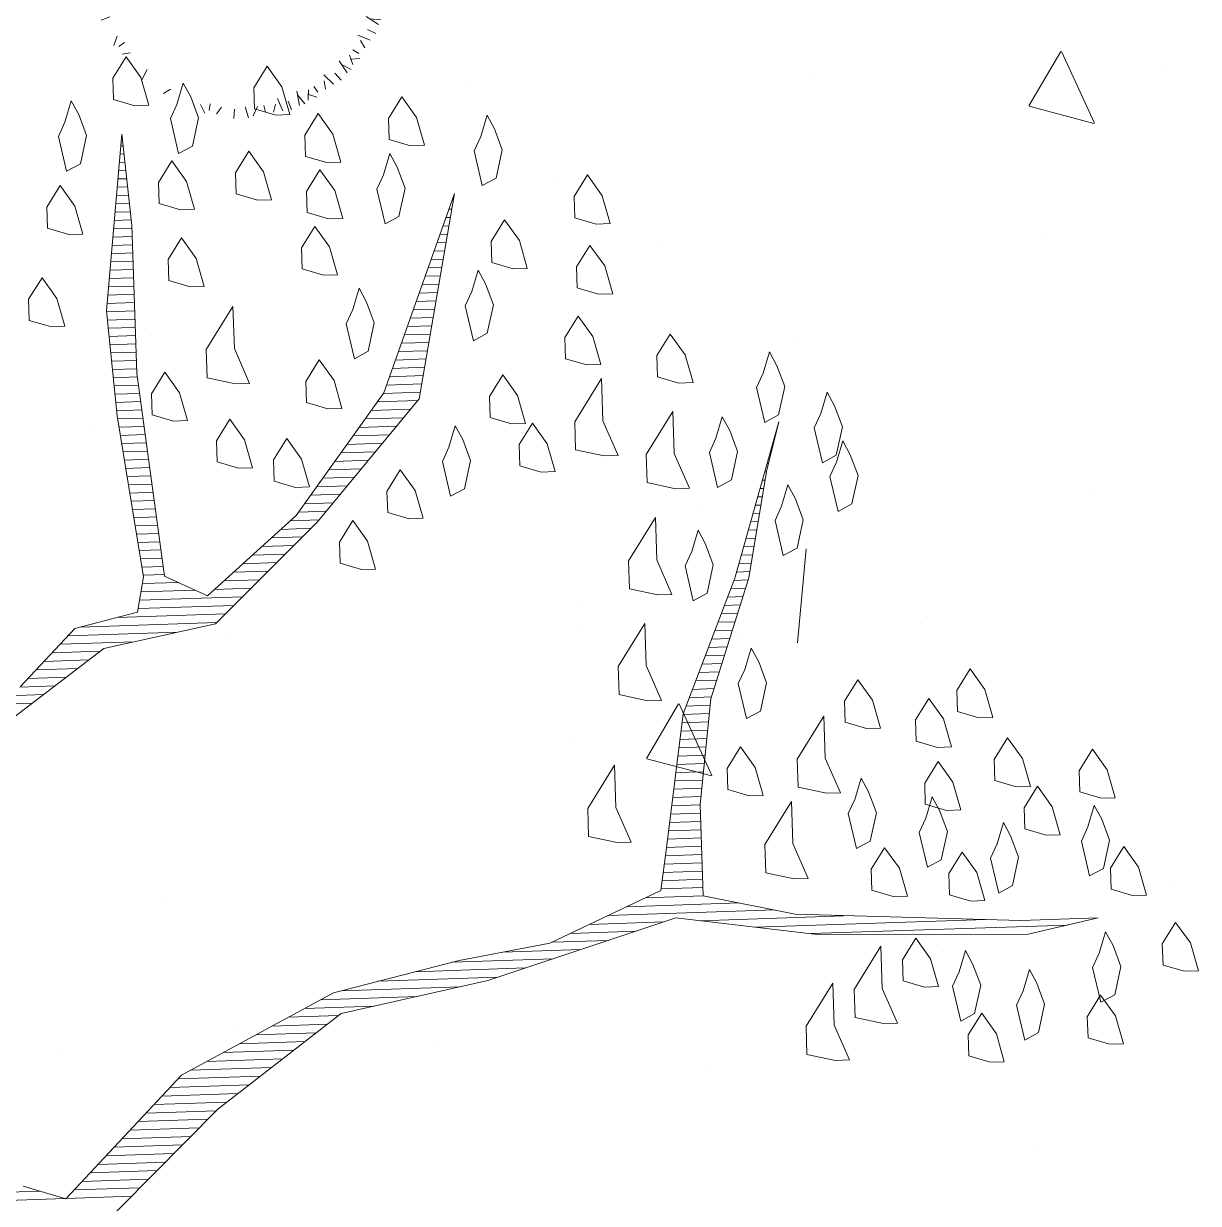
# Model space of a CAD drawing. Header units: millimetres. Extents: x 111 to 1506, y 14 to 566.
# Drawn here: x 225.962 to 226.95, y 167.572 to 168.565 of the extents above; entities that cross this region are included whole.
import ezdxf

# ---------------------------------------------------------------- set-up
doc = ezdxf.new("R2010")
doc.units = ezdxf.units.MM
doc.layers.add('ARB-CERCO', color=97, linetype='Continuous', lineweight=5)
doc.layers.add('ARBOLES', color=78, linetype='Continuous', lineweight=5)

# ---------------------------------------------------------------- blocks, each defined once
blk = doc.blocks.new('A$C05551F4C')
at = {"color": 0, "linetype": 'ByBlock'}
for p, q in [((-0.0896, 0.3199), (-0.0714, 0.308)), ((-0.0692, 0.3215), (-0.0758, 0.2998)), ((-0.0594, 0.3274), (-0.0488, 0.3042)), ((-0.0497, 0.2957), (-0.0475, 0.328)), ((-0.0255, 0.3123), (-0.0274, 0.3331)), ((-0.0039, 0.3001), (-0.0083, 0.3296)), ((0.0037, 0.3114), (0.0124, 0.3277)), ((0.0297, 0.3073), (0.03, 0.3227)), ((0.0387, 0.3301), (0.051, 0.3121)), ((0.0582, 0.3237), (0.0438, 0.3062)), ((0.0663, 0.2925), (0.0807, 0.3215)), ((0.0694, 0.3255), (0.0704, 0.2999)), ((0.095, 0.2986), (0.1012, 0.3184)), ((-0.1422, 0.2789), (-0.1518, 0.2974)), ((-0.1175, 0.2759), (-0.1328, 0.3015)), ((-0.1148, 0.2892), (-0.113, 0.3077)), ((-0.0892, 0.2954), (-0.0948, 0.3098)), ((0.1103, 0.279), (0.1176, 0.3079)), ((0.1216, 0.2865), (0.136, 0.2983)), ((0.1611, 0.2904), (0.1656, 0.269)), ((-0.186, 0.2707), (-0.1838, 0.2481)), ((-0.1793, 0.2799), (-0.1605, 0.2625)), ((-0.1581, 0.2543), (-0.1685, 0.285)), ((0.1185, 0.2688), (0.1332, 0.2783)), ((0.1363, 0.2555), (0.1509, 0.265)), ((0.1441, 0.2728), (0.1503, 0.2869)), ((0.1767, 0.277), (0.1567, 0.2664)), ((0.1722, 0.2451), (0.1966, 0.2664)), ((0.1878, 0.2744), (0.1789, 0.2504)), ((-0.2158, 0.2234), (-0.2211, 0.2412)), ((-0.1945, 0.239), (-0.2052, 0.2501)), ((-0.2042, 0.2614), (-0.1828, 0.2573)), ((0.1278, 0.2451), (0.1434, 0.2504)), ((0.2011, 0.2397), (0.2144, 0.2557)), ((0.2077, 0.2158), (0.2255, 0.2397)), ((-0.2371, 0.2034), (-0.2531, 0.2168)), ((0.1562, 0.2235), (0.1709, 0.233)), ((0.1629, 0.2022), (0.1776, 0.2117)), ((0.2015, 0.2158), (0.2012, 0.2313)), ((0.2211, 0.2184), (0.2388, 0.2238)), ((0.1802, 0.1896), (0.1971, 0.2029)), ((0.2119, 0.2072), (0.2393, 0.2068)), ((0.2122, 0.1917), (0.2316, 0.1933)), ((0.2366, 0.1971), (0.2477, 0.2078)), ((0.2683, 0.1886), (0.2458, 0.1864)), ((0.259, 0.2068), (0.255, 0.1854)), ((-0.2877, 0.1635), (-0.2664, 0.1679)), ((0.1773, 0.1632), (0.1989, 0.1686)), ((0.2194, 0.1722), (0.2329, 0.1797)), ((0.238, 0.1512), (0.2412, 0.1673)), ((0.252, 0.1607), (0.2827, 0.1711)), ((0.2775, 0.1819), (0.2601, 0.1631)), ((-0.2839, 0.124), (-0.2956, 0.1383)), ((-0.2702, 0.1465), (-0.2843, 0.1527)), ((0.1982, 0.1408), (0.2209, 0.1482)), ((0.2222, 0.1343), (0.2393, 0.1382)), ((0.2632, 0.1339), (0.2682, 0.1486)), ((0.2736, 0.1201), (0.2991, 0.1354)), ((0.2766, 0.1448), (0.295, 0.1544)), ((0.2342, 0.1166), (0.2547, 0.1233)), ((0.265, 0.1076), (0.2837, 0.1025)), ((0.27, 0.1223), (0.2956, 0.1124)), ((0.2869, 0.1174), (0.3053, 0.1156)), ((0.2224, 0.0927), (0.2445, 0.0904)), ((0.265, 0.0868), (0.2804, 0.0892)), ((0.2931, 0.0918), (0.3074, 0.0974)), ((0.3175, 0.0922), (0.3056, 0.074)), ((-0.3229, 0.0718), (-0.2973, 0.0728)), ((0.2344, 0.0646), (0.2583, 0.0637)), ((0.2753, 0.0607), (0.2838, 0.0747)), ((0.3191, 0.0718), (0.2974, 0.0784)), ((0.3251, 0.0621), (0.3018, 0.0514)), ((-0.0009, 0.0293), (0.0013, -0.0426)), ((0.2548, 0.0502), (0.2721, 0.048)), ((0.26, 0.0294), (0.2815, 0.0287)), ((0.2931, 0.0358), (0.3029, 0.0479)), ((0.2934, 0.0523), (0.3257, 0.0501)), ((0.31, 0.0282), (0.3307, 0.03)), ((-0.3088, 0.006), (-0.3251, 0.0148)), ((-0.0275, 0), (0.0346, 0)), ((0.2407, 0.0111), (0.2607, 0.0014)), ((0.2566, 0.0113), (0.2805, 0.0104)), ((0.2858, 0.0105), (0.3017, -0.0008)), ((0.2955, 0.0225), (0.3163, 0.0046)), ((0.2977, 0.0065), (0.3273, 0.0109)), ((0.2423, -0.0195), (0.2645, -0.0285)), ((0.2633, -0.018), (0.2871, -0.0189)), ((0.2787, -0.0091), (0.294, -0.0121)), ((0.309, -0.001), (0.3254, -0.0098)), ((0.2566, -0.04), (0.2721, -0.0479)), ((0.2795, -0.0372), (0.2923, -0.0269)), ((0.3213, -0.0555), (0.3038, -0.0412)), ((0.305, -0.0271), (0.3203, -0.0274)), ((0.3277, -0.0361), (0.3097, -0.0484)), ((-0.3173, -0.0872), (-0.3053, -0.069)), ((0.2299, -0.0719), (0.2455, -0.0879)), ((0.2544, -0.0613), (0.2743, -0.0693)), ((0.2876, -0.0666), (0.301, -0.0586)), ((0.2901, -0.0637), (0.3191, -0.0781)), ((0.3231, -0.0668), (0.2976, -0.0678)), ((-0.2928, -0.0868), (-0.3072, -0.0924)), ((0.2211, -0.1012), (0.2388, -0.1172)), ((0.2455, -0.0852), (0.261, -0.0799)), ((0.2588, -0.1039), (0.2721, -0.1119)), ((0.2721, -0.0879), (0.2832, -0.1039)), ((0.2854, -0.0799), (0.2987, -0.1039)), ((0.2962, -0.0924), (0.3161, -0.0986)), ((-0.2866, -0.1125), (-0.3051, -0.1106)), ((0.2499, -0.1305), (0.2655, -0.1252)), ((0.2766, -0.1077), (0.3056, -0.1149)), ((0.2842, -0.119), (0.2959, -0.1334)), ((-0.2763, -0.1398), (-0.2947, -0.1495)), ((0.21, -0.1545), (0.2277, -0.1705)), ((0.2322, -0.1438), (0.2499, -0.1598)), ((0.2747, -0.1741), (0.264, -0.1541)), ((0.2704, -0.1415), (0.2845, -0.1477)), ((-0.2773, -0.1769), (-0.2599, -0.1581)), ((-0.268, -0.1836), (-0.2455, -0.1814)), ((0.1989, -0.1758), (0.2144, -0.1705)), ((0.2166, -0.1811), (0.2344, -0.1971)), ((0.2427, -0.1696), (0.264, -0.194)), ((0.272, -0.1851), (0.248, -0.1763)), ((0.288, -0.1585), (0.2667, -0.163)), ((-0.2363, -0.1921), (-0.2474, -0.2028)), ((0.1922, -0.1998), (0.2077, -0.1945)), ((0.2134, -0.2051), (0.2374, -0.2229)), ((0.2374, -0.1985), (0.2534, -0.2118)), ((-0.2208, -0.2135), (-0.2386, -0.2188)), ((-0.2075, -0.2108), (-0.2252, -0.2348)), ((-0.2008, -0.2348), (-0.2141, -0.2507)), ((0.1545, -0.2291), (0.1722, -0.2451)), ((0.1678, -0.2104), (0.1855, -0.2264)), ((0.1855, -0.2264), (0.2011, -0.2211)), ((0.1948, -0.234), (0.2054, -0.2451)), ((0.2161, -0.2184), (0.2214, -0.2362)), ((-0.172, -0.2401), (-0.1964, -0.2614)), ((-0.1875, -0.2694), (-0.1786, -0.2454)), ((-0.1764, -0.2721), (-0.1564, -0.2614)), ((0.1345, -0.2477), (0.1523, -0.2637)), ((0.1584, -0.2493), (0.1687, -0.2801)), ((0.1795, -0.2749), (0.1608, -0.2575)), ((0.2045, -0.2564), (0.1831, -0.2524)), ((0.1862, -0.2657), (0.184, -0.2431)), ((-0.1609, -0.2854), (-0.1653, -0.2641)), ((-0.1439, -0.2678), (-0.15, -0.2819)), ((-0.1214, -0.2816), (-0.1357, -0.2933)), ((-0.1101, -0.274), (-0.1173, -0.303)), ((-0.066, -0.2875), (-0.0804, -0.3165)), ((0.0968, -0.269), (0.1145, -0.285)), ((0.1151, -0.2843), (0.1132, -0.3027)), ((0.1177, -0.2709), (0.1331, -0.2965)), ((0.1424, -0.274), (0.1521, -0.2924)), ((-0.0947, -0.2936), (-0.1009, -0.3135)), ((-0.0692, -0.3205), (-0.0702, -0.295)), ((-0.0579, -0.3187), (-0.0435, -0.3012)), ((-0.0385, -0.3251), (-0.0507, -0.3071)), ((-0.0295, -0.3023), (-0.0298, -0.3177)), ((-0.0034, -0.3064), (-0.0122, -0.3228)), ((0.0041, -0.2951), (0.0085, -0.3246)), ((0.0258, -0.3074), (0.0277, -0.3281)), ((0.05, -0.2907), (0.0478, -0.3231)), ((0.0597, -0.3224), (0.049, -0.2992)), ((0.0694, -0.3165), (0.076, -0.2948)), ((0.0898, -0.3149), (0.0716, -0.303)), ((0.0894, -0.2905), (0.095, -0.3048))]:
    blk.add_line(p, q, dxfattribs=at)
blk = doc.blocks.new('*X16')
at = {"color": 0}
for p, q in [((17.9333, 17.91), (17.9341, 17.91)), ((17.9309, 17.89), (17.9356, 17.89)), ((17.9321, 17.9), (17.9348, 17.9)), ((17.9297, 17.88), (17.9364, 17.88)), ((17.9285, 17.87), (17.9371, 17.87)), ((17.9261, 17.85), (17.9387, 17.85)), ((17.9273, 17.86), (17.9379, 17.86)), ((17.9249, 17.84), (17.9395, 17.84)), ((17.9225, 17.82), (17.941, 17.82)), ((17.9237, 17.83), (17.9402, 17.83)), ((18.33, 17.82), (18.3316, 17.82)), ((17.9213, 17.81), (17.9418, 17.81)), ((18.3261, 17.81), (18.3296, 17.81)), ((17.9189, 17.79), (17.9423, 17.79)), ((17.9201, 17.8), (17.9423, 17.8)), ((18.3182, 17.79), (18.3254, 17.79)), ((18.3221, 17.8), (18.3275, 17.8)), ((17.9177, 17.78), (17.9423, 17.78)), ((18.3143, 17.78), (18.3234, 17.78)), ((17.9165, 17.77), (17.9423, 17.77)), ((18.3104, 17.77), (18.3213, 17.77)), ((17.9141, 17.75), (17.9423, 17.75)), ((17.9153, 17.76), (17.9423, 17.76)), ((18.3025, 17.75), (18.3171, 17.75)), ((18.3064, 17.76), (18.3192, 17.76)), ((17.9129, 17.74), (17.9423, 17.74)), ((18.2986, 17.74), (18.3151, 17.74)), ((17.9105, 17.72), (17.9423, 17.72)), ((17.9117, 17.73), (17.9423, 17.73)), ((18.2907, 17.72), (18.3109, 17.72)), ((18.2946, 17.73), (18.313, 17.73)), ((17.9093, 17.71), (17.9423, 17.71)), ((18.2868, 17.71), (18.3089, 17.71)), ((17.9083, 17.7), (17.9423, 17.7)), ((17.909, 17.69), (17.9423, 17.69)), ((18.2789, 17.69), (18.3047, 17.69)), ((18.2829, 17.7), (18.3068, 17.7)), ((17.9097, 17.68), (17.9423, 17.68)), ((18.275, 17.68), (18.3027, 17.68)), ((17.9103, 17.67), (17.9423, 17.67)), ((18.2711, 17.67), (18.3006, 17.67)), ((17.911, 17.66), (17.9423, 17.66)), ((17.9117, 17.65), (17.9423, 17.65)), ((18.2632, 17.65), (18.2965, 17.65)), ((18.2671, 17.66), (18.2985, 17.66)), ((17.9123, 17.64), (17.9423, 17.64)), ((18.2593, 17.64), (18.2944, 17.64)), ((17.913, 17.63), (17.9423, 17.63)), ((17.9137, 17.62), (17.9428, 17.62)), ((18.2514, 17.62), (18.2903, 17.62)), ((18.2554, 17.63), (18.2923, 17.63)), ((17.9143, 17.61), (17.9438, 17.61)), ((18.2475, 17.61), (18.2882, 17.61)), ((17.915, 17.6), (17.9448, 17.6)), ((17.9157, 17.59), (17.9459, 17.59)), ((18.2394, 17.59), (18.284, 17.59)), ((18.2436, 17.6), (18.2861, 17.6)), ((17.9163, 17.58), (17.9469, 17.58)), ((18.2317, 17.58), (18.2805, 17.58)), ((17.9172, 17.57), (17.9479, 17.57)), ((18.2241, 17.57), (18.2717, 17.57)), ((17.9186, 17.56), (17.949, 17.56)), ((17.9199, 17.55), (17.95, 17.55)), ((18.2088, 17.55), (18.254, 17.55)), ((18.2164, 17.56), (18.2628, 17.56)), ((17.9212, 17.54), (17.951, 17.54)), ((18.2011, 17.54), (18.2452, 17.54)), ((17.9225, 17.53), (17.9521, 17.53)), ((17.9238, 17.52), (17.9531, 17.52)), ((18.1858, 17.52), (18.2276, 17.52)), ((18.1935, 17.53), (18.2364, 17.53)), ((18.7099, 17.52), (18.7105, 17.52)), ((18.7131, 17.53), (18.7134, 17.53)), ((17.9251, 17.51), (17.9541, 17.51)), ((18.1782, 17.51), (18.2187, 17.51)), ((18.7067, 17.51), (18.7077, 17.51)), ((17.9264, 17.5), (17.9552, 17.5)), ((17.9277, 17.49), (17.9562, 17.49)), ((18.1629, 17.49), (18.2011, 17.49)), ((18.1706, 17.5), (18.2099, 17.5)), ((18.7003, 17.49), (18.7019, 17.49)), ((18.7035, 17.5), (18.7048, 17.5)), ((17.929, 17.48), (17.9572, 17.48)), ((18.1553, 17.48), (18.1923, 17.48)), ((18.6971, 17.48), (18.6991, 17.48)), ((17.9303, 17.47), (17.9583, 17.47)), ((18.1476, 17.47), (18.1834, 17.47)), ((18.694, 17.47), (18.6971, 17.47)), ((17.9316, 17.46), (17.9593, 17.46)), ((17.9329, 17.45), (17.9604, 17.45)), ((18.1323, 17.45), (18.1658, 17.45)), ((18.14, 17.46), (18.1746, 17.46)), ((18.6876, 17.45), (18.6931, 17.45)), ((18.6908, 17.46), (18.6951, 17.46)), ((17.9342, 17.44), (17.9614, 17.44)), ((18.1221, 17.44), (18.157, 17.44)), ((18.6844, 17.44), (18.6911, 17.44)), ((17.9355, 17.43), (17.9624, 17.43)), ((17.9368, 17.42), (17.9635, 17.42)), ((18.0985, 17.42), (18.136, 17.42)), ((18.1103, 17.43), (18.1467, 17.43)), ((18.6781, 17.42), (18.6871, 17.42)), ((18.6812, 17.43), (18.6891, 17.43)), ((17.9381, 17.41), (17.9645, 17.41)), ((18.0867, 17.41), (18.1253, 17.41)), ((18.6749, 17.41), (18.6851, 17.41)), ((17.9394, 17.4), (17.9655, 17.4)), ((17.9407, 17.39), (17.9666, 17.39)), ((18.063, 17.39), (18.1038, 17.39)), ((18.0748, 17.4), (18.1146, 17.4)), ((18.6685, 17.39), (18.6811, 17.39)), ((18.6717, 17.4), (18.6831, 17.4)), ((17.942, 17.38), (17.9676, 17.38)), ((18.0512, 17.38), (18.0931, 17.38)), ((18.6653, 17.38), (18.6791, 17.38)), ((17.9407, 17.37), (17.984, 17.37)), ((18.0394, 17.37), (18.0824, 17.37)), ((18.6621, 17.37), (18.6771, 17.37)), ((17.9367, 17.35), (18.061, 17.35)), ((17.9387, 17.36), (18.004, 17.36)), ((18.0276, 17.36), (18.0717, 17.36)), ((18.6555, 17.35), (18.6727, 17.35)), ((18.659, 17.36), (18.6751, 17.36)), ((17.9347, 17.34), (18.0503, 17.34)), ((18.6513, 17.34), (18.6692, 17.34)), ((17.8637, 17.32), (18.0288, 17.32)), ((17.9087, 17.33), (18.0396, 17.33)), ((18.6429, 17.32), (18.6621, 17.32)), ((18.6471, 17.33), (18.6656, 17.33)), ((17.8487, 17.31), (17.9816, 17.31)), ((18.6387, 17.31), (18.6586, 17.31)), ((17.8387, 17.3), (17.9283, 17.3)), ((18.6345, 17.3), (18.6551, 17.3)), ((17.8187, 17.28), (17.873, 17.28)), ((17.8287, 17.29), (17.887, 17.29)), ((18.626, 17.28), (18.648, 17.28)), ((18.6303, 17.29), (18.6515, 17.29)), ((17.8087, 17.27), (17.859, 17.27)), ((18.6218, 17.27), (18.6445, 17.27)), ((17.7884, 17.25), (17.831, 17.25)), ((17.7987, 17.26), (17.845, 17.26)), ((18.6134, 17.25), (18.6374, 17.25)), ((18.6176, 17.26), (18.6409, 17.26)), ((17.7741, 17.24), (17.817, 17.24)), ((18.6092, 17.24), (18.6339, 17.24)), ((17.7599, 17.23), (17.803, 17.23)), ((18.6008, 17.22), (18.6268, 17.22)), ((18.605, 17.23), (18.6303, 17.23)), ((18.5966, 17.21), (18.6233, 17.21)), ((18.5924, 17.2), (18.6215, 17.2)), ((18.5868, 17.18), (18.6189, 17.18)), ((18.5884, 17.19), (18.6202, 17.19)), ((18.5853, 17.17), (18.6175, 17.17)), ((18.5821, 17.15), (18.6149, 17.15)), ((18.5837, 17.16), (18.6162, 17.16)), ((18.5805, 17.14), (18.6135, 17.14)), ((18.5774, 17.12), (18.6109, 17.12)), ((18.5789, 17.13), (18.6122, 17.13)), ((18.5758, 17.11), (18.6095, 17.11)), ((18.5742, 17.1), (18.6082, 17.1)), ((18.571, 17.08), (18.6056, 17.08)), ((18.5726, 17.09), (18.6069, 17.09)), ((18.5695, 17.07), (18.6056, 17.07)), ((18.5663, 17.05), (18.6056, 17.05)), ((18.5679, 17.06), (18.6056, 17.06)), ((18.5647, 17.04), (18.6056, 17.04)), ((18.5615, 17.02), (18.6056, 17.02)), ((18.5632, 17.03), (18.6056, 17.03)), ((18.5598, 17.01), (18.6056, 17.01)), ((18.5582, 17), (18.6056, 17)), ((18.5548, 16.98), (18.6056, 16.98)), ((18.5565, 16.99), (18.6056, 16.99)), ((18.5353, 16.97), (18.6056, 16.97)), ((18.4896, 16.95), (18.6918, 16.95)), ((18.5125, 16.96), (18.6485, 16.96)), ((18.4668, 16.94), (18.5567, 16.94)), ((18.6009, 16.94), (18.7864, 16.94)), ((18.4211, 16.92), (18.4892, 16.92)), ((18.4439, 16.93), (18.523, 16.93)), ((18.6675, 16.93), (18.9464, 16.93)), ((18.7342, 16.92), (19.0449, 16.92)), ((18.3608, 16.91), (18.4555, 16.91)), ((18.2995, 16.9), (18.4217, 16.9)), ((18.2095, 16.88), (18.3542, 16.88)), ((18.2545, 16.89), (18.388, 16.89)), ((18.1645, 16.87), (18.3086, 16.87)), ((18.1192, 16.85), (18.2036, 16.85)), ((18.1392, 16.86), (18.2561, 16.86)), ((18.0992, 16.84), (18.1601, 16.84)), ((18.0592, 16.82), (18.1324, 16.82)), ((18.0792, 16.83), (18.1463, 16.83)), ((18.0392, 16.81), (18.1186, 16.81)), ((18.0192, 16.8), (18.1047, 16.8)), ((17.9792, 16.78), (18.0771, 16.78)), ((17.9992, 16.79), (18.0909, 16.79)), ((17.9635, 16.77), (18.0632, 16.77)), ((17.9435, 16.75), (18.0355, 16.75)), ((17.9535, 16.76), (18.0494, 16.76)), ((17.9335, 16.74), (18.0217, 16.74)), ((17.9135, 16.72), (17.9979, 16.72)), ((17.9235, 16.73), (18.0084, 16.73)), ((17.9035, 16.71), (17.9873, 16.71)), ((17.8935, 16.7), (17.9768, 16.7)), ((17.8735, 16.68), (17.9556, 16.68)), ((17.8835, 16.69), (17.9662, 16.69)), ((17.8635, 16.67), (17.9451, 16.67)), ((17.8435, 16.65), (17.924, 16.65)), ((17.8535, 16.66), (17.9345, 16.66)), ((17.7024, 16.64), (17.7924, 16.64)), ((17.8335, 16.64), (17.9134, 16.64)), ((17.7027, 16.63), (17.8224, 16.63)), ((17.8235, 16.63), (17.9029, 16.63))]:
    blk.add_line(p, q, dxfattribs=at)
blk = doc.blocks.new('E1E')
at = {"layer": 'ARBOLES', "ltscale": 0.2}
for p, q in [((95.7346, 58.0534), (95.7346, 58.0534)), ((95.5753, 57.9605), (95.5753, 57.9605)), ((95.3825, 57.8989), (95.3825, 57.8989)), ((95.6956, 57.8639), (95.6956, 57.8639)), ((95.1169, 57.82), (95.1169, 57.82)), ((94.7808, 57.7703), (94.7808, 57.7703)), ((94.9516, 57.6149), (94.9516, 57.6149)), ((95.7341, 57.5948), (95.7341, 57.5948)), ((95.3729, 57.5622), (95.3729, 57.5622)), ((95.2942, 57.551), (95.227, 57.5425)), ((95.2854, 57.4877), (95.2946, 57.5508)), ((95.2847, 57.4872), (95.2267, 57.5419)), ((94.7552, 57.4724), (94.7552, 57.4724)), ((95.4096, 57.4529), (95.4096, 57.4529)), ((95.9403, 57.448), (95.9403, 57.448)), ((95.4163, 57.4332), (95.4163, 57.4332)), ((95.2543, 57.4023), (95.2543, 57.4023)), ((95.2247, 57.2935), (95.1969, 57.385)), ((95.9202, 57.3422), (95.9202, 57.3422)), ((95.7535, 57.3323), (95.7535, 57.3323)), ((95.0851, 57.311), (95.0851, 57.311)), ((95.3415, 57.2983), (95.3415, 57.2983)), ((94.9776, 57.1326), (94.9776, 57.1326)), ((96.0455, 57.1319), (96.0455, 57.1319)), ((95.3165, 57.1024), (95.3165, 57.1024)), ((95.4768, 57.0625), (95.4768, 57.0625)), ((95.5976, 57.0405), (95.5976, 57.0405)), ((95.721, 56.99), (95.721, 56.99)), ((95.1247, 56.908), (95.1247, 56.908)), ((95.3965, 56.8481), (95.3965, 56.8481)), ((95.1839, 56.7935), (95.1166, 56.785)), ((95.175, 56.7302), (95.1842, 56.7933)), ((95.1744, 56.7297), (95.1164, 56.7844)), ((95.072, 56.7062), (95.072, 56.7062))]:
    blk.add_line(p, q, dxfattribs=at)
for points in [[(95.6347, 58.2152), (95.5632, 58.0431), (95.4838, 57.9065), (95.3588, 57.8196), (95.2064, 57.6894), (95.0676, 57.651), (94.8696, 57.5706), (94.8103, 57.5286), (94.8819, 57.5605), (95.0958, 57.6402), (95.189, 57.6583), (95.2267, 57.5738), (95.2571, 57.4704), (95.2673, 57.3425), (95.2913, 57.2362), (95.2985, 57.1849), (95.2803, 57.3482), (95.2773, 57.495), (95.2418, 57.6273), (95.231, 57.6692), (95.3147, 57.761), (95.3935, 57.8117), (95.499, 57.8898), (95.6102, 58.0251), (95.6715, 58.1849), (95.7164, 58.1893)], [(95.9075, 57.76), (95.8454, 57.6544), (95.75, 57.5886), (95.693, 57.4541), (95.6447, 57.3001), (95.6897, 57.0941), (95.6801, 57.308), (95.7154, 57.4563), (95.7681, 57.5655), (95.8158, 57.5633), (95.9193, 57.3834), (95.9802, 57.2468), (96.0243, 57.1651), (95.9714, 57.3364), (95.9215, 57.4311), (95.8354, 57.572), (95.8274, 57.6074), (95.8801, 57.6465), (95.909, 57.7217)]]:
    blk.add_lwpolyline(points, dxfattribs=at)
for points in [[(95.0025, 57.7623), (95.0314, 57.7674), (95.0429, 57.7413), (95.0343, 57.6907), (95.0169, 57.7298), (94.9894, 57.7565)], [(94.9714, 57.7095), (95.0003, 57.7146), (95.0119, 57.6885), (95.0033, 57.6379), (94.9859, 57.677), (94.9584, 57.7037)], [(94.8565, 57.7051), (94.8789, 57.7072), (94.8876, 57.6877), (94.8832, 57.6624), (94.8616, 57.6761), (94.8435, 57.6993)], [(94.9201, 57.6321), (94.9208, 57.648), (94.8999, 57.6776), (94.8898, 57.6653), (94.8948, 57.6364), (94.91, 57.6198), (94.9223, 57.6097)], [(94.8529, 57.6255), (94.8536, 57.6414), (94.8326, 57.6711), (94.8225, 57.6588), (94.8276, 57.6299), (94.8428, 57.6132), (94.8551, 57.6031)], [(94.9469, 57.6596), (94.9693, 57.6618), (94.978, 57.6423), (94.9736, 57.6169), (94.9519, 57.6307), (94.9339, 57.6538)], [(94.7517, 57.6428), (94.7741, 57.645), (94.7828, 57.6255), (94.7785, 57.6002), (94.7568, 57.6139), (94.7387, 57.637)], [(95.2902, 57.641), (95.3192, 57.6461), (95.3307, 57.6201), (95.3221, 57.5695), (95.3047, 57.6085), (95.2772, 57.6352)], [(94.7959, 57.5612), (94.7966, 57.5771), (94.7756, 57.6067), (94.7655, 57.5944), (94.7705, 57.5655), (94.7857, 57.5489), (94.798, 57.5388)], [(95.1103, 57.6076), (95.1392, 57.6127), (95.1508, 57.5867), (95.1421, 57.5361), (95.1248, 57.5751), (95.0973, 57.6019)], [(95.0105, 57.5866), (95.0329, 57.5888), (95.0416, 57.5693), (95.0373, 57.544), (95.0156, 57.5577), (94.9975, 57.5808)], [(94.9361, 57.5613), (94.9585, 57.5634), (94.9672, 57.5439), (94.9629, 57.5186), (94.9412, 57.5323), (94.9231, 57.5555)], [(94.7091, 57.5459), (94.7315, 57.5481), (94.7402, 57.5286), (94.7359, 57.5033), (94.7142, 57.517), (94.6961, 57.5401)], [(95.0099, 57.5006), (95.0106, 57.5165), (94.9896, 57.5461), (94.9795, 57.5338), (94.9846, 57.5049), (94.9998, 57.4883), (95.0121, 57.4782)], [(95.0836, 57.51), (95.0843, 57.5259), (95.0633, 57.5556), (95.0532, 57.5433), (95.0583, 57.5144), (95.0735, 57.4977), (95.0858, 57.4876)], [(95.1841, 57.547), (95.2065, 57.5492), (95.2151, 57.5296), (95.2108, 57.5043), (95.1891, 57.5181), (95.171, 57.5412)], [(94.9332, 57.4976), (94.934, 57.5135), (94.913, 57.5432), (94.9029, 57.5309), (94.9079, 57.502), (94.9231, 57.4853), (94.9354, 57.4752)], [(95.1125, 57.5151), (95.1414, 57.5202), (95.153, 57.4942), (95.1444, 57.4436), (95.127, 57.4826), (95.0995, 57.5093)], [(94.7865, 57.4946), (94.8089, 57.4968), (94.8176, 57.4773), (94.8133, 57.452), (94.7916, 57.4657), (94.7735, 57.4889)], [(95.3157, 57.4965), (95.3446, 57.5015), (95.3561, 57.4755), (95.3475, 57.4249), (95.3301, 57.4639), (95.3026, 57.4907)], [(94.8545, 57.447), (94.8552, 57.4629), (94.8342, 57.4925), (94.8241, 57.4802), (94.8292, 57.4513), (94.8444, 57.4347), (94.8567, 57.4246)], [(94.9933, 57.4854), (95.0157, 57.4876), (95.0243, 57.4681), (95.02, 57.4428), (94.9983, 57.4565), (94.9802, 57.4796)], [(95.6337, 57.4822), (95.6561, 57.4844), (95.6648, 57.4649), (95.6605, 57.4396), (95.6388, 57.4533), (95.6207, 57.4764)], [(94.8906, 57.4709), (94.913, 57.4731), (94.9217, 57.4535), (94.9174, 57.4282), (94.8957, 57.442), (94.8776, 57.4651)], [(95.2362, 57.4299), (95.2369, 57.4458), (95.2159, 57.4754), (95.2058, 57.4631), (95.2109, 57.4342), (95.2261, 57.4176), (95.2384, 57.4075)], [(94.9369, 57.4369), (94.9593, 57.4391), (94.968, 57.4196), (94.9637, 57.3943), (94.942, 57.408), (94.9239, 57.4311)], [(95.0996, 57.4392), (95.122, 57.4414), (95.1306, 57.4219), (95.1263, 57.3966), (95.1046, 57.4103), (95.0865, 57.4334)], [(95.0258, 57.4298), (95.0482, 57.4319), (95.0569, 57.4124), (95.0526, 57.3871), (95.0309, 57.4008), (95.0128, 57.424)], [(95.727, 57.4302), (95.7494, 57.4324), (95.7581, 57.4129), (95.7538, 57.3876), (95.7321, 57.4013), (95.714, 57.4245)], [(95.7877, 57.4339), (95.8102, 57.4361), (95.8188, 57.4166), (95.8145, 57.3913), (95.7928, 57.405), (95.7747, 57.4281)], [(94.8531, 57.4152), (94.8755, 57.4174), (94.8842, 57.3978), (94.8798, 57.3725), (94.8581, 57.3863), (94.8401, 57.4094)], [(95.6085, 57.4164), (95.6309, 57.4186), (95.6396, 57.3991), (95.6353, 57.3738), (95.6136, 57.3875), (95.5955, 57.4106)], [(95.8666, 57.4144), (95.889, 57.4166), (95.8976, 57.3971), (95.8933, 57.3718), (95.8716, 57.3855), (95.8535, 57.4086)], [(95.3461, 57.3931), (95.375, 57.3982), (95.3866, 57.3722), (95.3779, 57.3216), (95.3606, 57.3606), (95.3331, 57.3873)], [(94.9984, 57.3864), (95.0208, 57.3885), (95.0295, 57.369), (95.0252, 57.3437), (95.0035, 57.3575), (94.9854, 57.3806)], [(95.3309, 57.3396), (95.3317, 57.3555), (95.3107, 57.3851), (95.3006, 57.3728), (95.3056, 57.3439), (95.3208, 57.3273), (95.3331, 57.3172)], [(95.5984, 57.334), (95.5991, 57.3499), (95.5781, 57.3795), (95.568, 57.3672), (95.5731, 57.3383), (95.5883, 57.3217), (95.6006, 57.3116)], [(96.0177, 57.3726), (96.0401, 57.3748), (96.0488, 57.3553), (96.0444, 57.33), (96.0227, 57.3437), (96.0047, 57.3668)], [(95.8225, 57.3559), (95.8514, 57.3609), (95.863, 57.3349), (95.8544, 57.2843), (95.837, 57.3233), (95.8095, 57.3501)], [(95.7264, 57.3442), (95.7488, 57.3464), (95.7575, 57.3269), (95.7531, 57.3016), (95.7314, 57.3153), (95.7134, 57.3384)], [(95.5023, 57.3224), (95.5247, 57.3246), (95.5334, 57.305), (95.5291, 57.2797), (95.5074, 57.2935), (95.4893, 57.3166)], [(95.2638, 57.2629), (95.2645, 57.2788), (95.2435, 57.3085), (95.2334, 57.2962), (95.2385, 57.2673), (95.2537, 57.2506), (95.266, 57.2405)], [(95.37, 57.2869), (95.3989, 57.2919), (95.4105, 57.2659), (95.4019, 57.2153), (95.3845, 57.2543), (95.357, 57.2811)], [(95.4495, 57.2833), (95.4785, 57.2884), (95.49, 57.2624), (95.4814, 57.2118), (95.464, 57.2508), (95.4365, 57.2775)], [(95.5486, 57.2884), (95.571, 57.2906), (95.5797, 57.2711), (95.5753, 57.2458), (95.5537, 57.2595), (95.5356, 57.2826)], [(95.7409, 57.2416), (95.7416, 57.2575), (95.7206, 57.2871), (95.7105, 57.2748), (95.7156, 57.2459), (95.7308, 57.2293), (95.7431, 57.2192)], [(95.9021, 57.2822), (95.9245, 57.2844), (95.9332, 57.2648), (95.9288, 57.2395), (95.9071, 57.2533), (95.8891, 57.2764)], [(96.0358, 57.2794), (96.0582, 57.2816), (96.0669, 57.262), (96.0626, 57.2367), (96.0409, 57.2505), (96.0228, 57.2736)], [(95.3513, 57.224), (95.352, 57.2399), (95.331, 57.2695), (95.3209, 57.2572), (95.326, 57.2283), (95.3412, 57.2117), (95.3535, 57.2015)], [(95.2291, 57.2007), (95.2298, 57.2166), (95.2088, 57.2463), (95.1987, 57.234), (95.2038, 57.2051), (95.219, 57.1884), (95.2313, 57.1783)], [(95.6361, 57.1793), (95.6368, 57.1952), (95.6158, 57.2249), (95.6057, 57.2126), (95.6108, 57.1837), (95.626, 57.167), (95.6383, 57.1569)], [(95.7814, 57.2206), (95.8038, 57.2228), (95.8125, 57.2033), (95.8082, 57.178), (95.7865, 57.1917), (95.7684, 57.2149)], [(95.9404, 57.2135), (95.9628, 57.2157), (95.9715, 57.1962), (95.9672, 57.1709), (95.9455, 57.1846), (95.9274, 57.2077)], [(96.0821, 57.1753), (96.0829, 57.1912), (96.0619, 57.2208), (96.0518, 57.2085), (96.0568, 57.1796), (96.072, 57.163), (96.0843, 57.1529)], [(95.2624, 57.161), (95.2631, 57.1769), (95.2421, 57.2065), (95.232, 57.1942), (95.2371, 57.1653), (95.2523, 57.1487), (95.2646, 57.1386)], [(95.5002, 57.2045), (95.5226, 57.2067), (95.5313, 57.1872), (95.527, 57.1619), (95.5053, 57.1756), (95.4872, 57.1988)], [(95.3318, 57.1451), (95.3325, 57.1611), (95.3115, 57.1907), (95.3014, 57.1784), (95.3065, 57.1495), (95.3217, 57.1329), (95.334, 57.1227)], [(95.407, 57.1864), (95.4294, 57.1886), (95.4381, 57.1691), (95.4337, 57.1438), (95.412, 57.1575), (95.3939, 57.1806)], [(95.8718, 57.1752), (95.8942, 57.1773), (95.9029, 57.1578), (95.8986, 57.1325), (95.8769, 57.1463), (95.8588, 57.1694)], [(95.7981, 57.1657), (95.8205, 57.1679), (95.8292, 57.1484), (95.8248, 57.1231), (95.8031, 57.1368), (95.785, 57.1599)], [(95.9839, 57.116), (95.9846, 57.1319), (95.9636, 57.1615), (95.9535, 57.1492), (95.9586, 57.1203), (95.9738, 57.1037), (95.9861, 57.0936)], [(95.6058, 57.1424), (95.6282, 57.1446), (95.6369, 57.1251), (95.6326, 57.0998), (95.6109, 57.1135), (95.5928, 57.1367)], [(95.7634, 57.1035), (95.7641, 57.1194), (95.7431, 57.149), (95.733, 57.1368), (95.7381, 57.1078), (95.7533, 57.0912), (95.7656, 57.0811)], [(95.5162, 57.1337), (95.5386, 57.1359), (95.5472, 57.1164), (95.5429, 57.0911), (95.5212, 57.1048), (95.5031, 57.1279)], [(96.0229, 57.1333), (96.0453, 57.1355), (96.054, 57.116), (96.0497, 57.0907), (96.028, 57.1044), (96.0099, 57.1275)], [(95.8212, 57.1137), (95.8436, 57.1159), (95.8523, 57.0964), (95.848, 57.071), (95.8263, 57.0848), (95.8082, 57.1079)], [(95.887, 57.0884), (95.9094, 57.0906), (95.9181, 57.0711), (95.9138, 57.0458), (95.8921, 57.0595), (95.874, 57.0826)], [(95.5451, 57.0687), (95.5675, 57.0709), (95.5762, 57.0513), (95.5719, 57.026), (95.5502, 57.0398), (95.5321, 57.0629)], [(95.6868, 57.0305), (95.6875, 57.0464), (95.6666, 57.076), (95.6564, 57.0637), (95.6615, 57.0348), (95.6767, 57.0182), (95.689, 57.008)], [(95.749, 57.0659), (95.7714, 57.0681), (95.7801, 57.0486), (95.7757, 57.0233), (95.7541, 57.037), (95.736, 57.0601)]]:
    blk.add_lwpolyline(points, close=True, dxfattribs=at)
at = {"layer": 'ARBOLES', "ltscale": 0.2, "xscale": 0.8372139817761642, "yscale": 0.8372139817761642, "zscale": 0.8372139817761642, "rotation": 204.0028523145856}
blk.add_blockref('*X16', (103.6395, 76.9735), dxfattribs=at)

msp = doc.modelspace()

# ---------------------------------------------------------------- block references
at = {"layer": 'ARB-CERCO', "xscale": 0.3774895201833683, "yscale": 0.3774895201833683, "zscale": 0.3774895201833683, "rotation": 59.94184765910946}
msp.add_blockref('A$C05551F4C', (226.14606, 168.60966), dxfattribs=at)
at = {"layer": 'ARBOLES', "color": 0, "xscale": 0.8310831642732954, "yscale": 0.8310831642732954, "zscale": 0.8310831642732954, "rotation": 157.9147716791316}
msp.add_blockref('E1E', (317.85599, 182.48966), dxfattribs=at)

doc.saveas('drawing.dxf')
